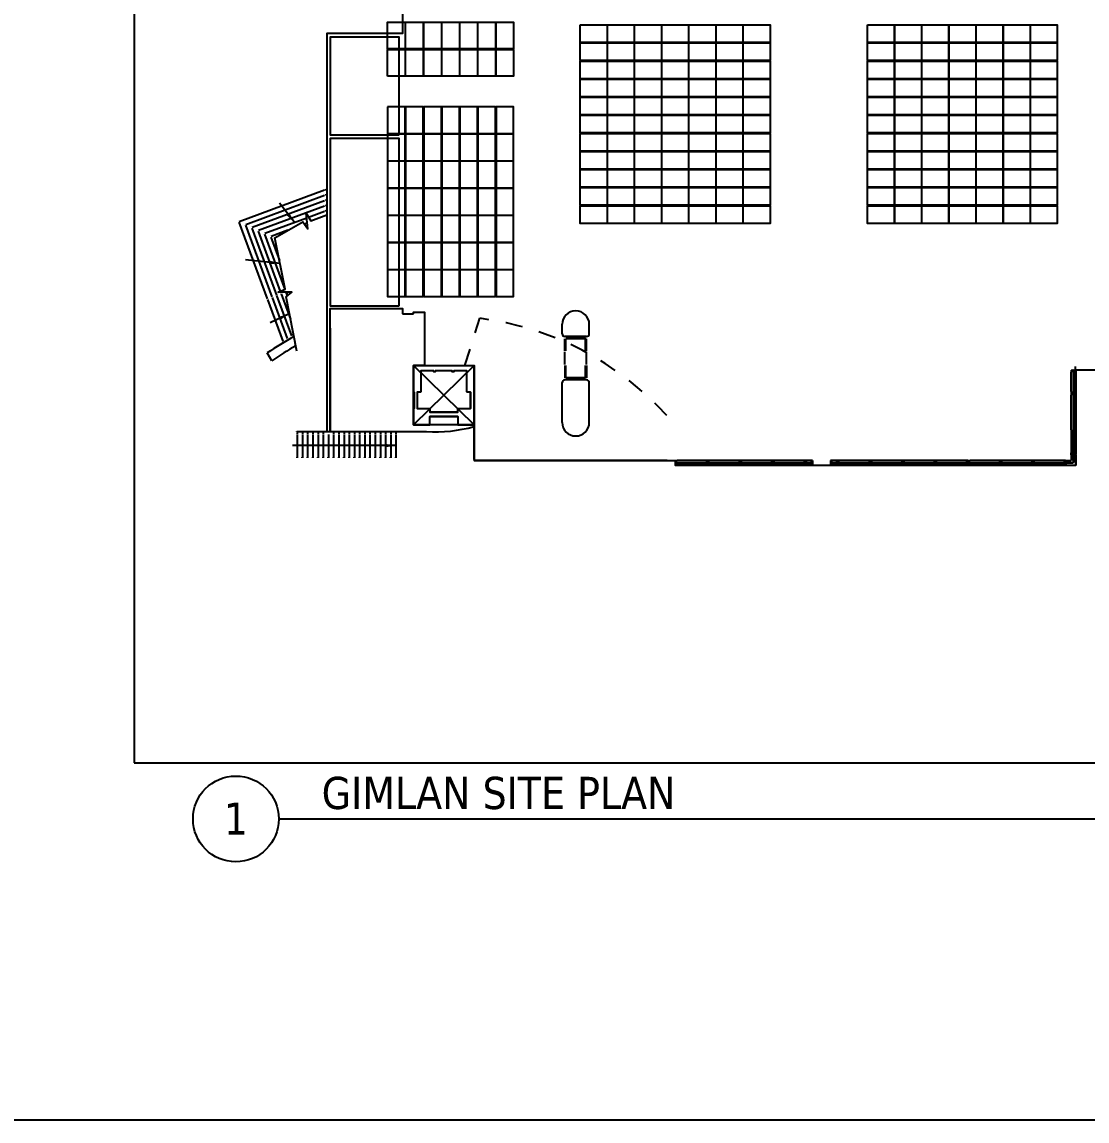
# Model space of a CAD drawing. Header units: inches. Extents: x 0.2 to 35.5, y 0.2 to 23.5.
# Drawn here: x 15.58 to 21.79, y 0.25 to 6.65 of the extents above; entities that cross this region are included whole.
import ezdxf
from ezdxf.enums import TextEntityAlignment as Align

# ---------------------------------------------------------------- set-up
doc = ezdxf.new("R2010")
doc.units = ezdxf.units.IN
doc.header["$MEASUREMENT"] = 0
doc.linetypes.add('555-2$0$HIDDEN', pattern=[0.375, 0.25, -0.125])
for name, color, linetype in [('$AUDIT_BAD_LAYER1', 7, 'Continuous'), ('555-2$0$A-AREA', 9, 'Continuous'), ('555-2$0$A-FLOR', 3, 'Continuous'), ('555-2$0$A-FLOR-OVHD', 2, '555-2$0$HIDDEN'), ('555-2$0$A-FLOR-STRS', 3, 'Continuous'), ('555-2$0$A-GLAZ', 4, 'Continuous'), ('555-2$0$A-WALL-PRHT', 5, 'Continuous'), ('A - Level 2', 7, 'Continuous'), ('E - Electrical Room', 7, 'Continuous'), ('Modules - P', 1, 'Continuous')]:
    doc.layers.add(name, color=color, linetype=linetype)
doc.styles.add('555-2$0$STANDARD', font='romans.shx')
doc.styles.add('Tahoma', font='TAHOMA.TTF')
doc.dimstyles.new('555-2$0$STANDARD', dxfattribs={"dimtxt": 0.18, "dimasz": 0.18, "dimexe": 0.18, "dimexo": 0.0625, "dimgap": 0.09, "dimtad": 0, "dimtih": 1, "dimtoh": 1, "dimdec": 4, "dimzin": 0, "dimdsep": 46, "dimtxsty": '555-2$0$STANDARD', "dimcen": 0.09, "dimadec": 0, "dimazin": 0, "dimtfac": 1, "dimtdec": 4, "dimtofl": 0, "dimtmove": 0, "dimatfit": 3, "dimfxl": 1, "dimtolj": 1, "dimtzin": 0, "dimarcsym": 0})

# ---------------------------------------------------------------- blocks, each defined once
blk = doc.blocks.new('Border 24 x 36')
at = {"layer": '$AUDIT_BAD_LAYER1', "const_width": 0.0125}
blk.add_lwpolyline([(0.375, 0.375), (35.625, 0.375), (35.625, 23.625), (0.375, 23.625)], close=True, dxfattribs=at)
blk = doc.blocks.new('*U299')
at = {"layer": '$AUDIT_BAD_LAYER1'}
blk.add_line((0.8423, -0.5126), (11.5171, -0.5126), dxfattribs=at)
blk.add_circle((0.5923, -0.5126), 0.25, dxfattribs=at)
at = {"layer": '$AUDIT_BAD_LAYER1', "style": 'Tahoma', "flags": 8}
blk.add_attdef('VIEWNAME', text='', height=0.1875, dxfattribs=at).set_placement((1.0922, -0.5109), align=Align.BOTTOM_LEFT)
blk.add_attdef('#', text='', height=0.1875, dxfattribs=at).set_placement((0.5922, -0.5109), align=Align.MIDDLE_CENTER)
blk.add_attdef('VPSCALE', text='', height=0.0938, dxfattribs=at).set_placement((11.5171, -0.589), align=Align.TOP_RIGHT)
blk = doc.blocks.new('*E290')
at = {"layer": '555-2$0$A-AREA'}
blk.add_lwpolyline([(897.1, 2065.8), (897.1, 1965.8), (729.1, 1965.8), (729.1, 1085.8), (737.1, 1085.8), (737.1, 1357.8), (897.1, 1357.8), (897.1, 1346.6), (897.9, 1345.8), (920.4, 1345.8), (921.1, 1346.6), (921.1, 1349.7), (921.1, 1349.7), (945.4, 1349.7), (945.4, 1231.8), (921.1, 1231.8), (921.1, 1172.8), (922.9, 1172.8), (922.9, 1136.8), (921.1, 1136.8), (921.1, 1100.8), (957.1, 1100.8), (957.1, 1118.6), (1019.1, 1118.6), (1019.1, 1100.8), (1055.1, 1100.8), (1055.1, 1021.8), (1500.4, 1021.8), (1500.4, 1021.8), (1500.4, 1011.3), (2386.6, 1011.3), (2386.6, 1221.8), (2796.1, 1221.8)], dxfattribs=at)
for points in [[(889.1, 1741.8), (889.1, 1957.8), (737.1, 1957.8), (737.1, 1741.8)], [(889.1, 1363.8), (889.1, 1733.8), (737.1, 1733.8), (737.1, 1363.8)], [(966, 1219.8), (937.1, 1219.8), (937.1, 1173.6), (936.4, 1172.8), (929.1, 1172.8), (929.1, 1136.8), (956.4, 1136.8), (957.1, 1136.1), (957.1, 1128.8), (1019.1, 1128.8), (1019.1, 1136.1), (1019.9, 1136.8), (1047.1, 1136.8), (1047.1, 1172.8), (1039.9, 1172.8), (1039.1, 1173.6), (1039.1, 1219.8), (1010.3, 1219.8), (1010.3, 1217.8), (1007, 1217.8), (1007, 1219.8), (969.3, 1219.8), (969.3, 1217.8), (966, 1217.8)]]:
    blk.add_lwpolyline(points, close=True, dxfattribs=at)
at = {"layer": '555-2$0$A-FLOR'}
for p, q in [((1250.1, 1301.8), (1250.1, 1322.8)), ((1310.1, 1301.8), (1310.1, 1322.8)), ((1304.1, 1295.8), (1256.1, 1295.8)), ((1256.1, 1233.8), (1256.1, 1261.8)), ((1304.1, 1233.8), (1304.1, 1261.8)), ((1250.1, 1105.8), (1250.1, 1193.8)), ((1304.1, 1199.8), (1256.1, 1199.8)), ((1310.1, 1105.8), (1310.1, 1193.8)), ((922.9, 1172.8), (922.9, 1136.8)), ((1019.1, 1118.6), (957.1, 1118.6)), ((1055.1, 1023.8), (1055.1, 1101.6)), ((662.9, 1085.8), (768, 1085.8)), ((662.9, 1084.9), (662.9, 1085.8)), ((764.9, 1085.8), (949.7, 1085.8)), ((1482.4, 1021.8), (1055.1, 1021.8))]:
    blk.add_line(p, q, dxfattribs=at)
for centre, radius, start, end in [((1280.1, 1322.8), 30, 0, 180), ((1256.1, 1301.8), 6, 180, 270), ((1304.1, 1301.8), 6, 270, 0), ((1256.1, 1193.8), 6, 90, 180), ((1304.1, 1193.8), 6, 0, 90), ((970.4, 1398.2), 313.1, 266.2085, 285.7032), ((1280.1, 1105.8), 30, 180, 0)]:
    blk.add_arc(centre, radius, start, end, dxfattribs=at)
at = {"layer": '555-2$0$A-FLOR-OVHD'}
blk.add_line((1034.8, 1231.8), (1068, 1336.1), dxfattribs=at)
blk.add_arc((984.1, 669.3), 672, 42.2407, 82.8276, dxfattribs=at)
at = {"layer": '555-2$0$A-FLOR-STRS'}
for p, q in [((723.9, 1619.2), (535.8, 1549.6)), ((723.9, 1607.5), (549.9, 1543.1)), ((729.1, 1621.2), (725.4, 1619.8)), ((729.1, 1609.4), (725.4, 1608.1)), ((723.9, 1595.8), (564, 1536.6)), ((723.9, 1584), (578.1, 1530.1)), ((729.1, 1597.7), (725.4, 1596.3)), ((729.1, 1585.9), (725.4, 1584.6)), ((685, 1557.9), (592.2, 1523.5)), ((723.9, 1572.3), (689.1, 1559.4)), ((729.1, 1574.2), (725.4, 1572.8)), ((535, 1548.4), (597.5, 1379.2)), ((549.1, 1541.8), (607.6, 1383.4)), ((563.3, 1535.3), (617.8, 1387.6)), ((686.2, 1546.6), (680.2, 1544.3)), ((577.4, 1528.8), (626.5, 1395.7)), ((591.5, 1522.2), (636.7, 1400)), ((605.7, 1515.7), (624.8, 1463.8)), ((643.3, 1530.7), (606.3, 1517)), ((618.3, 1386.2), (651.1, 1297.4)), ((627.3, 1393.7), (628, 1391.8)), ((628.3, 1393.7), (628.9, 1392.2)), ((628.5, 1390.4), (649.2, 1334.4)), ((638.9, 1393.9), (641.9, 1385.8)), ((640, 1393.9), (640.1, 1393.7)), ((640.1, 1393.7), (642.7, 1386.5)), ((650.5, 1394.2), (650.8, 1393.4)), ((598, 1377.8), (631.9, 1285.9)), ((608.1, 1382), (641.5, 1291.7)), ((642, 1290.3), (642.8, 1288.1)), ((651.6, 1296), (652.5, 1293.6)), ((632.4, 1284.5), (633.2, 1282.3)), ((663.9, 1083.4), (663.9, 1080.7)), ((663.9, 1079.2), (663.9, 1030)), ((675.4, 1083.4), (675.4, 1080.7)), ((675.4, 1079.2), (675.4, 1030)), ((686.9, 1083.4), (686.9, 1080.7)), ((686.9, 1079.2), (686.9, 1030)), ((698.4, 1083.4), (698.4, 1080.7)), ((698.4, 1079.2), (698.4, 1030)), ((709.9, 1083.4), (709.9, 1080.7)), ((709.9, 1079.2), (709.9, 1030)), ((721.4, 1083.4), (721.4, 1080.7)), ((721.4, 1079.2), (721.4, 1030)), ((732.9, 1079.2), (732.9, 1030)), ((744.4, 1083.4), (744.4, 1080.7)), ((744.4, 1079.2), (744.4, 1030)), ((755.9, 1083.4), (755.9, 1080.7)), ((755.9, 1079.2), (755.9, 1030)), ((767.4, 1083.4), (767.4, 1080.7)), ((767.4, 1079.2), (767.4, 1030)), ((778.9, 1083.4), (778.9, 1080.7)), ((778.9, 1079.2), (778.9, 1030)), ((790.4, 1083.4), (790.4, 1080.7)), ((790.4, 1079.2), (790.4, 1030)), ((801.9, 1083.4), (801.9, 1080.7)), ((801.9, 1079.2), (801.9, 1030)), ((813.4, 1083.4), (813.4, 1080.7)), ((813.4, 1079.2), (813.4, 1030)), ((824.9, 1083.4), (824.9, 1080.7)), ((824.9, 1079.2), (824.9, 1030)), ((836.4, 1083.4), (836.4, 1080.7)), ((836.4, 1079.2), (836.4, 1030)), ((847.9, 1083.4), (847.9, 1080.7)), ((847.9, 1079.2), (847.9, 1030)), ((859.4, 1083.4), (859.4, 1080.7)), ((859.4, 1079.2), (859.4, 1030)), ((870.9, 1083.4), (870.9, 1080.7)), ((870.9, 1079.2), (870.9, 1030)), ((882.4, 1083.4), (882.4, 1080.7)), ((882.4, 1079.2), (882.4, 1030)), ((662.9, 1028.6), (662.9, 1027.6)), ((663.9, 1028.6), (663.9, 1027.6)), ((674.4, 1028.6), (674.4, 1027.6)), ((675.4, 1028.6), (675.4, 1027.6)), ((685.9, 1028.6), (685.9, 1027.6)), ((686.9, 1028.6), (686.9, 1027.6)), ((697.4, 1028.6), (697.4, 1027.6)), ((698.4, 1028.6), (698.4, 1027.6)), ((708.9, 1028.6), (708.9, 1027.6)), ((709.9, 1028.6), (709.9, 1027.6)), ((720.4, 1028.6), (720.4, 1027.6)), ((721.4, 1028.6), (721.4, 1027.6)), ((731.9, 1028.6), (731.9, 1027.6)), ((732.9, 1028.6), (732.9, 1027.6)), ((743.4, 1028.6), (743.4, 1027.6)), ((744.4, 1028.6), (744.4, 1027.6)), ((754.9, 1028.6), (754.9, 1027.6)), ((755.9, 1028.6), (755.9, 1027.6)), ((766.4, 1028.6), (766.4, 1027.6)), ((767.4, 1028.6), (767.4, 1027.6)), ((777.9, 1028.6), (777.9, 1027.6)), ((778.9, 1028.6), (778.9, 1027.6)), ((789.4, 1028.6), (789.4, 1027.6)), ((790.4, 1028.6), (790.4, 1027.6)), ((800.9, 1028.6), (800.9, 1027.6)), ((801.9, 1028.6), (801.9, 1027.6)), ((812.4, 1028.6), (812.4, 1027.6)), ((813.4, 1028.6), (813.4, 1027.6)), ((823.9, 1028.6), (823.9, 1027.6)), ((824.9, 1028.6), (824.9, 1027.6)), ((835.4, 1028.6), (835.4, 1027.6)), ((836.4, 1028.6), (836.4, 1027.6)), ((846.9, 1028.6), (846.9, 1027.6)), ((847.9, 1028.6), (847.9, 1027.6)), ((858.4, 1028.6), (858.4, 1027.6)), ((859.4, 1028.6), (859.4, 1027.6)), ((869.9, 1028.6), (869.9, 1027.6)), ((870.9, 1028.6), (870.9, 1027.6)), ((881.4, 1028.6), (881.4, 1027.6)), ((882.4, 1028.6), (882.4, 1027.6))]:
    blk.add_line(p, q, dxfattribs=at)
at = {"layer": '555-2$0$A-FLOR-STRS', "linetype": 'Continuous'}
blk.add_lwpolyline([(663.3, 1263.1), (639.4, 1383.7), (651.7, 1394.2), (621.5, 1393.6), (637.5, 1400.3), (614.7, 1514.4), (676.4, 1549.6), (687.5, 1534.1), (683.8, 1568.7), (693.7, 1551.4), (729.1, 1565.3)], dxfattribs=at)
at = {"layer": '555-2$0$A-GLAZ'}
for p, q in [((1256.1, 1263.8), (1256.1, 1290.8)), ((1257.1, 1263.8), (1257.1, 1290.8)), ((1302.1, 1292.8), (1258.1, 1292.8)), ((1302.1, 1291.8), (1258.1, 1291.8)), ((1302.1, 1290.8), (1258.1, 1290.8)), ((1258.1, 1263.8), (1258.1, 1290.8)), ((1302.1, 1261.8), (1302.1, 1292.8)), ((1303.1, 1263.8), (1303.1, 1290.8)), ((1304.1, 1263.8), (1304.1, 1290.8)), ((1256.1, 1231.8), (1256.1, 1204.8)), ((1257.1, 1204.8), (1257.1, 1231.8)), ((1258.1, 1204.8), (1258.1, 1231.8)), ((1302.1, 1204.8), (1302.1, 1231.8)), ((1303.1, 1204.8), (1303.1, 1231.8)), ((1304.1, 1231.8), (1304.1, 1204.8)), ((1302.1, 1204.8), (1258.1, 1204.8)), ((1302.1, 1203.8), (1258.1, 1203.8)), ((1302.1, 1202.8), (1258.1, 1202.8)), ((929.1, 1172.8), (929.1, 1136.8)), ((1047.1, 1172.8), (1047.1, 1136.8)), ((1019.1, 1128.8), (957.1, 1128.8))]:
    blk.add_line(p, q, dxfattribs=at)
at = {"layer": '555-2$0$A-GLAZ', "linetype": 'Continuous'}
for p, q in [((2376.1, 1221.5), (2376.1, 1217.2)), ((2376.1, 1221.5), (2386.6, 1221.5)), ((2376.1, 1217.2), (2376.7, 1217.2)), ((2376.1, 1174.5), (2376.1, 1217.2)), ((2376.7, 1217.2), (2376.7, 1221.5)), ((2376.7, 1221.1), (2386.6, 1221.1)), ((2386.6, 1221.1), (2386.6, 1221.5)), ((2386.6, 1221.1), (2386.6, 1166.2)), ((2376.1, 1174.5), (2376.1, 1166.2)), ((2376.1, 1174.5), (2376.7, 1174.5)), ((2376.7, 1174.5), (2376.7, 1171.3)), ((2376.7, 1166.2), (2376.7, 1169.4)), ((2377.5, 1170.6), (2386.6, 1170.6)), ((2377.5, 1170.2), (2386.6, 1170.2)), ((2386.6, 1170.2), (2386.6, 1170.6)), ((2376.1, 1166.2), (2376.7, 1166.2)), ((2376.1, 1089.3), (2376.1, 1166.2)), ((2386.6, 1166.2), (2386.6, 1034.5)), ((2376.1, 1089.3), (2376.1, 1038.4)), ((2376.1, 1089.3), (2376.1, 1081.1)), ((2376.1, 1089.3), (2376.7, 1089.3)), ((2376.1, 1081.1), (2376.7, 1081.1)), ((2376.7, 1089.3), (2376.7, 1086.1)), ((2376.7, 1081.1), (2376.7, 1084.2)), ((2377.5, 1085.4), (2386.6, 1085.4)), ((2377.5, 1085), (2386.6, 1085)), ((2386.6, 1085), (2386.6, 1085.4)), ((1500.4, 1021.8), (1504.7, 1021.8)), ((1500.4, 1021.8), (1500.4, 1011.3)), ((1504.7, 1021.2), (1500.4, 1021.2)), ((1500.8, 1021.2), (1500.8, 1011.3)), ((1804.1, 1021.8), (1504.7, 1021.8)), ((1576.4, 1021.8), (1568.2, 1021.8)), ((1568.2, 1021.8), (1568.2, 1021.2)), ((1568.2, 1021.2), (1571.3, 1021.2)), ((1576.4, 1021.2), (1573.2, 1021.2)), ((1576.4, 1021.8), (1576.4, 1021.2)), ((1648.1, 1021.8), (1639.9, 1021.8)), ((1639.9, 1021.8), (1639.9, 1021.2)), ((1639.9, 1021.2), (1643, 1021.2)), ((1648.1, 1021.2), (1644.9, 1021.2)), ((1648.1, 1021.8), (1648.1, 1021.2)), ((1711.6, 1021.8), (1711.6, 1021.2)), ((1715.9, 1021.8), (1711.6, 1021.8)), ((1711.6, 1021.2), (1715.9, 1021.2)), ((1715.5, 1021.2), (1715.5, 1011.3)), ((1715.9, 1021.8), (1715.9, 1011.3)), ((1716.4, 1021.8), (1720.7, 1021.8)), ((1716.4, 1021.8), (1716.4, 1011.3)), ((1720.7, 1021.2), (1716.4, 1021.2)), ((1716.8, 1021.2), (1716.8, 1011.3)), ((1720.7, 1021.8), (1720.7, 1021.2)), ((1792.4, 1021.8), (1784.2, 1021.8)), ((1784.2, 1021.8), (1784.2, 1021.2)), ((1784.2, 1021.2), (1787.3, 1021.2)), ((1792.4, 1021.2), (1789.2, 1021.2)), ((1799.8, 1021.8), (1804.1, 1021.8)), ((1799.8, 1021.8), (1799.8, 1021.2)), ((1799.8, 1021.2), (1803, 1021.2)), ((1804.1, 1021.8), (1804.1, 1011.3)), ((2143.6, 1021.8), (1844.1, 1021.8)), ((1844.1, 1021.8), (1844.1, 1011.3)), ((1848.4, 1021.8), (1844.1, 1021.8)), ((1848.4, 1021.2), (1845.3, 1021.2)), ((1848.4, 1021.8), (1848.4, 1021.2)), ((1864.1, 1021.8), (1855.9, 1021.8)), ((1855.9, 1021.8), (1855.9, 1021.2)), ((1855.9, 1021.2), (1859, 1021.2)), ((1864.1, 1021.2), (1860.9, 1021.2)), ((1864.1, 1021.8), (1864.1, 1021.2)), ((1927.6, 1021.8), (1927.6, 1021.2)), ((1931.9, 1021.8), (1927.6, 1021.8)), ((1927.6, 1021.2), (1931.9, 1021.2)), ((1931.5, 1021.2), (1931.5, 1011.3)), ((1931.9, 1021.8), (1931.9, 1011.3)), ((1932.4, 1021.8), (1936.7, 1021.8)), ((1932.4, 1021.8), (1932.4, 1011.3)), ((1936.7, 1021.2), (1932.4, 1021.2)), ((1932.8, 1021.2), (1932.8, 1011.3)), ((1936.7, 1021.8), (1936.7, 1021.2)), ((2008.4, 1021.8), (2000.2, 1021.8)), ((2000.2, 1021.8), (2000.2, 1021.2)), ((2000.2, 1021.2), (2003.3, 1021.2)), ((2008.4, 1021.2), (2005.2, 1021.2)), ((2008.4, 1021.8), (2008.4, 1021.2)), ((2080.1, 1021.8), (2071.9, 1021.8)), ((2071.9, 1021.8), (2071.9, 1021.2)), ((2071.9, 1021.2), (2075, 1021.2)), ((2080.1, 1021.2), (2076.9, 1021.2)), ((2080.1, 1021.8), (2080.1, 1021.2)), ((2143.6, 1021.8), (2143.6, 1021.2)), ((2147.9, 1021.8), (2143.6, 1021.8)), ((2143.6, 1021.2), (2147.9, 1021.2)), ((2147.5, 1021.2), (2147.5, 1011.3)), ((2147.9, 1021.8), (2147.9, 1011.3)), ((2148.4, 1021.8), (2152.7, 1021.8)), ((2148.4, 1021.8), (2148.4, 1011.3)), ((2152.7, 1021.2), (2148.4, 1021.2)), ((2148.8, 1021.2), (2148.8, 1011.3)), ((2359.6, 1021.8), (2152.7, 1021.8)), ((2152.7, 1021.8), (2152.7, 1021.2)), ((2224.4, 1021.8), (2216.2, 1021.8)), ((2216.2, 1021.8), (2216.2, 1021.2)), ((2216.2, 1021.2), (2219.3, 1021.2)), ((2224.4, 1021.2), (2221.2, 1021.2)), ((2224.4, 1021.8), (2224.4, 1021.2)), ((2296.1, 1021.8), (2287.9, 1021.8)), ((2287.9, 1021.8), (2287.9, 1021.2)), ((2287.9, 1021.2), (2291, 1021.2)), ((2296.1, 1021.2), (2292.9, 1021.2)), ((2296.1, 1021.8), (2296.1, 1021.2)), ((2359.6, 1021.8), (2359.6, 1021.2)), ((2363.9, 1021.8), (2359.6, 1021.8)), ((2359.6, 1021.2), (2363.9, 1021.2)), ((2363.5, 1021.2), (2363.5, 1011.3)), ((2363.9, 1021.8), (2363.9, 1011.3)), ((2364.4, 1021.8), (2368.7, 1021.8)), ((2364.4, 1021.8), (2364.4, 1011.3)), ((2368.7, 1021.2), (2364.4, 1021.2)), ((2364.8, 1021.2), (2364.8, 1011.3)), ((2368.7, 1021.8), (2376.1, 1021.8)), ((2368.7, 1021.8), (2368.7, 1021.2)), ((2376.1, 1038.4), (2376.7, 1038.4)), ((2376.1, 1034.1), (2376.1, 1038.4)), ((2376.1, 1034.1), (2386.6, 1034.1)), ((2376.1, 1033.6), (2376.1, 1029.2)), ((2376.1, 1033.6), (2386.6, 1033.6)), ((2376.1, 1029.2), (2376.1, 1021.8)), ((2376.1, 1029.2), (2376.7, 1029.2)), ((2376.7, 1038.4), (2376.7, 1034.1)), ((2376.7, 1034.5), (2386.6, 1034.5)), ((2376.7, 1029.2), (2376.7, 1033.6)), ((2376.7, 1033.2), (2386.6, 1033.2)), ((2386.6, 1033.2), (2386.6, 1011.3)), ((1715.5, 1011.3), (1500.8, 1011.3)), ((1572.1, 1020.4), (1572.1, 1011.3)), ((1572.1, 1011.3), (1572.5, 1011.3)), ((1572.5, 1020.4), (1572.5, 1011.3)), ((1643.8, 1020.4), (1643.8, 1011.3)), ((1643.8, 1011.3), (1644.2, 1011.3)), ((1644.2, 1020.4), (1644.2, 1011.3)), ((1715.5, 1011.3), (1715.9, 1011.3)), ((1716.8, 1011.3), (1716.4, 1011.3)), ((1803.7, 1011.3), (1716.8, 1011.3)), ((1788.1, 1020.4), (1788.1, 1011.3)), ((1788.1, 1011.3), (1788.5, 1011.3)), ((1788.5, 1020.4), (1788.5, 1011.3)), ((1803.7, 1020.4), (1803.7, 1011.3)), ((2147.5, 1011.3), (1844.1, 1011.3)), ((1844.1, 1011.3), (1844.5, 1011.3)), ((1844.5, 1020.4), (1844.5, 1011.3)), ((1859.8, 1020.4), (1859.8, 1011.3)), ((1859.8, 1011.3), (1860.2, 1011.3)), ((1860.2, 1020.4), (1860.2, 1011.3)), ((1931.5, 1011.3), (1931.9, 1011.3)), ((1932.8, 1011.3), (1932.4, 1011.3)), ((2004.1, 1020.4), (2004.1, 1011.3)), ((2004.1, 1011.3), (2004.5, 1011.3)), ((2004.5, 1020.4), (2004.5, 1011.3)), ((2075.8, 1020.4), (2075.8, 1011.3)), ((2075.8, 1011.3), (2076.2, 1011.3)), ((2076.2, 1020.4), (2076.2, 1011.3)), ((2147.5, 1011.3), (2147.9, 1011.3)), ((2148.8, 1011.3), (2148.4, 1011.3)), ((2363.5, 1011.3), (2148.8, 1011.3)), ((2220.1, 1017.7), (2219.3, 1017.7)), ((2219.3, 1017.7), (2219.3, 1016.9)), ((2219.3, 1016.9), (2220.1, 1016.9)), ((2219.3, 1015.4), (2219.3, 1016.2)), ((2219.3, 1016.2), (2220.1, 1016.2)), ((2220.1, 1015.4), (2219.3, 1015.4)), ((2220.1, 1020.4), (2220.1, 1011.3)), ((2220.1, 1016.9), (2220.1, 1017.7)), ((2220.1, 1016.2), (2220.1, 1015.4)), ((2220.1, 1011.3), (2220.5, 1011.3)), ((2220.5, 1020.4), (2220.5, 1011.3)), ((2220.5, 1017.7), (2221.2, 1017.7)), ((2220.5, 1016.9), (2220.5, 1017.7)), ((2221.2, 1016.9), (2220.5, 1016.9)), ((2221.2, 1016.2), (2220.5, 1016.2)), ((2220.5, 1016.2), (2220.5, 1015.4)), ((2220.5, 1015.4), (2221.2, 1015.4)), ((2221.2, 1017.7), (2221.2, 1016.9)), ((2221.2, 1015.4), (2221.2, 1016.2)), ((2291.8, 1017.7), (2291, 1017.7)), ((2291, 1017.7), (2291, 1016.9)), ((2291, 1016.9), (2291.8, 1016.9)), ((2291, 1015.4), (2291, 1016.2)), ((2291, 1016.2), (2291.8, 1016.2)), ((2291.8, 1015.4), (2291, 1015.4)), ((2291.8, 1020.4), (2291.8, 1011.3)), ((2291.8, 1016.9), (2291.8, 1017.7)), ((2291.8, 1016.2), (2291.8, 1015.4)), ((2291.8, 1011.3), (2292.2, 1011.3)), ((2292.2, 1020.4), (2292.2, 1011.3)), ((2292.2, 1017.7), (2292.9, 1017.7)), ((2292.2, 1016.9), (2292.2, 1017.7)), ((2292.9, 1016.9), (2292.2, 1016.9)), ((2292.9, 1016.2), (2292.2, 1016.2)), ((2292.2, 1016.2), (2292.2, 1015.4)), ((2292.2, 1015.4), (2292.9, 1015.4)), ((2292.9, 1017.7), (2292.9, 1016.9)), ((2292.9, 1015.4), (2292.9, 1016.2)), ((2363.5, 1011.3), (2363.9, 1011.3)), ((2364.8, 1011.3), (2364.4, 1011.3)), ((2364.8, 1011.3), (2386.6, 1011.3))]:
    blk.add_line(p, q, dxfattribs=at)
for points in [[(2380.2, 1221.1), (2380.2, 1220.3), (2381, 1220.3), (2381, 1221.1)], [(2381.5, 1171), (2381.5, 1220.8), (2381.2, 1220.8), (2381.2, 1171)], [(2382.5, 1221.1), (2382.5, 1220.3), (2381.7, 1220.3), (2381.7, 1221.1)], [(2380.2, 1170.6), (2380.2, 1171.3), (2381, 1171.3), (2381, 1170.6)], [(2380.2, 1170.2), (2380.2, 1169.4), (2381, 1169.4), (2381, 1170.2)], [(2381.5, 1085.8), (2381.5, 1169.7), (2381.2, 1169.7), (2381.2, 1085.8)], [(2382.5, 1170.6), (2382.5, 1171.3), (2381.7, 1171.3), (2381.7, 1170.6)], [(2382.5, 1170.2), (2382.5, 1169.4), (2381.7, 1169.4), (2381.7, 1170.2)], [(2380.2, 1085.4), (2380.2, 1086.1), (2381, 1086.1), (2381, 1085.4)], [(2380.2, 1085), (2380.2, 1084.2), (2381, 1084.2), (2381, 1085)], [(2381.5, 1084.5), (2381.5, 1034.7), (2381.2, 1034.7), (2381.2, 1084.5)], [(2382.5, 1085.4), (2382.5, 1086.1), (2381.7, 1086.1), (2381.7, 1085.4)], [(2382.5, 1085), (2382.5, 1084.2), (2381.7, 1084.2), (2381.7, 1085)], [(2380.2, 1034.5), (2380.2, 1035.2), (2381, 1035.2), (2381, 1034.5)], [(2380.2, 1033.2), (2380.2, 1032.4), (2381, 1032.4), (2381, 1033.2)], [(2381.5, 1016.8), (2381.5, 1032.9), (2381.2, 1032.9), (2381.2, 1016.8)], [(2382.5, 1034.5), (2382.5, 1035.2), (2381.7, 1035.2), (2381.7, 1034.5)], [(2382.5, 1033.2), (2382.5, 1032.4), (2381.7, 1032.4), (2381.7, 1033.2)], [(1500.8, 1017.7), (1501.5, 1017.7), (1501.5, 1016.9), (1500.8, 1016.9)], [(1500.8, 1015.4), (1501.5, 1015.4), (1501.5, 1016.2), (1500.8, 1016.2)], [(1571.8, 1016.4), (1501, 1016.4), (1501, 1016.7), (1571.8, 1016.7)], [(1572.1, 1017.7), (1571.3, 1017.7), (1571.3, 1016.9), (1572.1, 1016.9)], [(1572.1, 1015.4), (1571.3, 1015.4), (1571.3, 1016.2), (1572.1, 1016.2)], [(1572.5, 1017.7), (1573.2, 1017.7), (1573.2, 1016.9), (1572.5, 1016.9)], [(1572.5, 1015.4), (1573.2, 1015.4), (1573.2, 1016.2), (1572.5, 1016.2)], [(1572.7, 1016.4), (1643.5, 1016.4), (1643.5, 1016.7), (1572.7, 1016.7)], [(1643.8, 1017.7), (1643, 1017.7), (1643, 1016.9), (1643.8, 1016.9)], [(1643.8, 1015.4), (1643, 1015.4), (1643, 1016.2), (1643.8, 1016.2)], [(1644.2, 1017.7), (1644.9, 1017.7), (1644.9, 1016.9), (1644.2, 1016.9)], [(1644.2, 1015.4), (1644.9, 1015.4), (1644.9, 1016.2), (1644.2, 1016.2)], [(1644.4, 1016.4), (1715.2, 1016.4), (1715.2, 1016.7), (1644.4, 1016.7)], [(1715.5, 1017.7), (1714.7, 1017.7), (1714.7, 1016.9), (1715.5, 1016.9)], [(1715.5, 1015.4), (1714.7, 1015.4), (1714.7, 1016.2), (1715.5, 1016.2)], [(1716.8, 1017.7), (1717.5, 1017.7), (1717.5, 1016.9), (1716.8, 1016.9)], [(1716.8, 1015.4), (1717.5, 1015.4), (1717.5, 1016.2), (1716.8, 1016.2)], [(1787.8, 1016.4), (1717, 1016.4), (1717, 1016.7), (1787.8, 1016.7)], [(1788.1, 1017.7), (1787.3, 1017.7), (1787.3, 1016.9), (1788.1, 1016.9)], [(1788.1, 1015.4), (1787.3, 1015.4), (1787.3, 1016.2), (1788.1, 1016.2)], [(1788.5, 1017.7), (1789.2, 1017.7), (1789.2, 1016.9), (1788.5, 1016.9)], [(1788.5, 1015.4), (1789.2, 1015.4), (1789.2, 1016.2), (1788.5, 1016.2)], [(1803.7, 1017.7), (1803, 1017.7), (1803, 1016.9), (1803.7, 1016.9)], [(1803.7, 1015.4), (1803, 1015.4), (1803, 1016.2), (1803.7, 1016.2)], [(1844.5, 1017.7), (1845.3, 1017.7), (1845.3, 1016.9), (1844.5, 1016.9)], [(1844.5, 1015.4), (1845.3, 1015.4), (1845.3, 1016.2), (1844.5, 1016.2)], [(1859.8, 1017.7), (1859, 1017.7), (1859, 1016.9), (1859.8, 1016.9)], [(1859.8, 1015.4), (1859, 1015.4), (1859, 1016.2), (1859.8, 1016.2)], [(1860.2, 1017.7), (1860.9, 1017.7), (1860.9, 1016.9), (1860.2, 1016.9)], [(1860.2, 1015.4), (1860.9, 1015.4), (1860.9, 1016.2), (1860.2, 1016.2)], [(1860.4, 1016.4), (1931.2, 1016.4), (1931.2, 1016.7), (1860.4, 1016.7)], [(1931.5, 1017.7), (1930.7, 1017.7), (1930.7, 1016.9), (1931.5, 1016.9)], [(1931.5, 1015.4), (1930.7, 1015.4), (1930.7, 1016.2), (1931.5, 1016.2)], [(1932.8, 1017.7), (1933.5, 1017.7), (1933.5, 1016.9), (1932.8, 1016.9)], [(1932.8, 1015.4), (1933.5, 1015.4), (1933.5, 1016.2), (1932.8, 1016.2)], [(2003.8, 1016.4), (1933, 1016.4), (1933, 1016.7), (2003.8, 1016.7)], [(2004.1, 1017.7), (2003.3, 1017.7), (2003.3, 1016.9), (2004.1, 1016.9)], [(2004.1, 1015.4), (2003.3, 1015.4), (2003.3, 1016.2), (2004.1, 1016.2)], [(2004.5, 1017.7), (2005.2, 1017.7), (2005.2, 1016.9), (2004.5, 1016.9)], [(2004.5, 1015.4), (2005.2, 1015.4), (2005.2, 1016.2), (2004.5, 1016.2)], [(2004.7, 1016.4), (2075.5, 1016.4), (2075.5, 1016.7), (2004.7, 1016.7)], [(2075.8, 1017.7), (2075, 1017.7), (2075, 1016.9), (2075.8, 1016.9)], [(2075.8, 1015.4), (2075, 1015.4), (2075, 1016.2), (2075.8, 1016.2)], [(2076.2, 1017.7), (2076.9, 1017.7), (2076.9, 1016.9), (2076.2, 1016.9)], [(2076.2, 1015.4), (2076.9, 1015.4), (2076.9, 1016.2), (2076.2, 1016.2)], [(2076.4, 1016.4), (2147.2, 1016.4), (2147.2, 1016.7), (2076.4, 1016.7)], [(2147.5, 1017.7), (2146.7, 1017.7), (2146.7, 1016.9), (2147.5, 1016.9)], [(2147.5, 1015.4), (2146.7, 1015.4), (2146.7, 1016.2), (2147.5, 1016.2)], [(2148.8, 1017.7), (2149.5, 1017.7), (2149.5, 1016.9), (2148.8, 1016.9)], [(2148.8, 1015.4), (2149.5, 1015.4), (2149.5, 1016.2), (2148.8, 1016.2)], [(2219.8, 1016.4), (2149, 1016.4), (2149, 1016.7), (2219.8, 1016.7)], [(2220.7, 1016.4), (2291.5, 1016.4), (2291.5, 1016.7), (2220.7, 1016.7)], [(2292.4, 1016.4), (2363.2, 1016.4), (2363.2, 1016.7), (2292.4, 1016.7)], [(2363.5, 1017.7), (2362.7, 1017.7), (2362.7, 1016.9), (2363.5, 1016.9)], [(2363.5, 1015.4), (2362.7, 1015.4), (2362.7, 1016.2), (2363.5, 1016.2)], [(2364.8, 1017.7), (2365.5, 1017.7), (2365.5, 1016.9), (2364.8, 1016.9)], [(2364.8, 1015.4), (2365.5, 1015.4), (2365.5, 1016.2), (2364.8, 1016.2)], [(2381.1, 1016.4), (2365, 1016.4), (2365, 1016.7), (2381.1, 1016.7)]]:
    blk.add_lwpolyline(points, close=True, dxfattribs=at)
for points in [[(1803.7, 1016.7), (1788.7, 1016.7), (1788.7, 1016.4), (1803.7, 1016.4)], [(1844.5, 1016.4), (1859.5, 1016.4), (1859.5, 1016.7), (1844.5, 1016.7)]]:
    blk.add_lwpolyline(points, dxfattribs=at)
for centre, start, end in [((2377.5, 1171.3), 180, 270.0002), ((2377.5, 1169.4), 90.0002, 180.0004), ((2377.5, 1086.1), 180, 270.0002), ((2377.5, 1084.2), 90.0002, 180.0004), ((1571.3, 1020.4), 0.0002, 90.0004), ((1573.2, 1020.4), 90, 180.0002), ((1643, 1020.4), 0.0002, 90.0004), ((1644.9, 1020.4), 90, 180.0002), ((1787.3, 1020.4), 0.0002, 90.0004), ((1789.2, 1020.4), 90, 180.0002), ((1803, 1020.4), 359.9998, 90), ((1845.3, 1020.4), 90, 180.0002), ((1859, 1020.4), 0.0002, 90.0004), ((1860.9, 1020.4), 90, 180.0002), ((2003.3, 1020.4), 0.0002, 90.0004), ((2005.2, 1020.4), 90, 180.0002), ((2075, 1020.4), 0.0002, 90.0004), ((2076.9, 1020.4), 90, 180.0002), ((2219.3, 1020.4), 0.0002, 90.0004), ((2221.2, 1020.4), 90, 180.0002), ((2291, 1020.4), 0.0002, 90.0004), ((2292.9, 1020.4), 90, 180.0002)]:
    blk.add_arc(centre, 0.755, start, end, dxfattribs=at)
at = {"layer": '555-2$0$A-WALL-PRHT'}
for p, q in [((607.7, 1242.4), (597.2, 1259.4)), ((2385.1, 1229.8), (2385.1, 1221.8)), ((2385.1, 1221.8), (2796.1, 1221.8))]:
    blk.add_line(p, q, dxfattribs=at)
blk.add_lwpolyline([(737.1, 1314), (737.1, 1085.8)], dxfattribs=at)
for radius, start, end in [(700, 118.598, 124.3184), (680, 119.126, 124.4011)]:
    blk.add_arc((991.9, 681.3), radius, start, end, dxfattribs=at)
at = {"layer": '555-2$0$A-FLOR-STRS'}
for points, override in [([(658.4, 1546.9), (624.8, 1591)], {"dimscale": 192, "dimasz": 0.125, "dimtmove": 2}), ([(626.1, 1457.4), (549.7, 1465.4)], {"dimscale": 192, "dimasz": 0.125, "dimtmove": 2}), ([(646, 1346), (603.7, 1326.1)], {"dimscale": 192, "dimasz": 0.125, "dimtmove": 2}), ([(882.4, 1054.6), (653.6, 1054.6)], {"dimscale": 192, "dimasz": 0.125, "dimgap": 0.09, "dimtad": 0, "dimtmove": 2})]:
    blk.add_leader(points, dimstyle='555-2$0$STANDARD', override=override, dxfattribs=at)

msp = doc.modelspace()

# ---------------------------------------------------------------- linework, layer by layer
for p, q in [((17.8606, 4.6519), (18.2136, 4.3069)), ((18.2136, 4.6519), (17.8606, 4.3069)), ((18.2136, 4.3069), (18.2136, 4.6519))]:
    msp.add_line(p, q)
msp.add_lwpolyline([(17.8606, 4.6519), (18.2136, 4.6519), (18.2136, 4.3069), (17.8606, 4.3069)], close=True)
at = {"layer": 'E - Electrical Room', "linetype": 'Continuous'}
msp.add_lwpolyline([(16.2334, 2.336), (27.7505, 2.336), (27.7505, 11.9278), (16.2334, 11.9278)], close=True, dxfattribs=at)
at = {"layer": 'Modules - P'}
for points in [[(17.7096, 6.496), (17.7096, 6.6517), (17.8124, 6.6517), (17.8124, 6.496)], [(17.815, 6.496), (17.815, 6.6517), (17.9177, 6.6517), (17.9177, 6.496)], [(17.9204, 6.496), (17.9204, 6.6517), (18.0231, 6.6517), (18.0231, 6.496)], [(18.0257, 6.496), (18.0257, 6.6517), (18.1284, 6.6517), (18.1284, 6.496)], [(18.1311, 6.496), (18.1311, 6.6517), (18.2338, 6.6517), (18.2338, 6.496)], [(18.2364, 6.496), (18.2364, 6.6517), (18.3392, 6.6517), (18.3392, 6.496)], [(18.3418, 6.496), (18.3418, 6.6517), (18.4445, 6.6517), (18.4445, 6.496)], [(18.833, 6.6361), (18.9887, 6.6361), (18.9887, 6.5334), (18.833, 6.5334)], [(18.9913, 6.6361), (19.147, 6.6361), (19.147, 6.5334), (18.9913, 6.5334)], [(19.1496, 6.6361), (19.3053, 6.6361), (19.3053, 6.5334), (19.1496, 6.5334)], [(19.3079, 6.6361), (19.4636, 6.6361), (19.4636, 6.5334), (19.3079, 6.5334)], [(19.4662, 6.6361), (19.6219, 6.6361), (19.6219, 6.5334), (19.4662, 6.5334)], [(19.6245, 6.6361), (19.7802, 6.6361), (19.7802, 6.5334), (19.6245, 6.5334)], [(19.7828, 6.6361), (19.9385, 6.6361), (19.9385, 6.5334), (19.7828, 6.5334)], [(20.5074, 6.6361), (20.6631, 6.6361), (20.6631, 6.5334), (20.5074, 6.5334)], [(20.6657, 6.6361), (20.8214, 6.6361), (20.8214, 6.5334), (20.6657, 6.5334)], [(20.824, 6.6361), (20.9797, 6.6361), (20.9797, 6.5334), (20.824, 6.5334)], [(20.9824, 6.6361), (21.138, 6.6361), (21.138, 6.5334), (20.9824, 6.5334)], [(21.1407, 6.6361), (21.2963, 6.6361), (21.2963, 6.5334), (21.1407, 6.5334)], [(21.299, 6.6361), (21.4546, 6.6361), (21.4546, 6.5334), (21.299, 6.5334)], [(21.4573, 6.6361), (21.6129, 6.6361), (21.6129, 6.5334), (21.4573, 6.5334)], [(17.7096, 6.3377), (17.7096, 6.4934), (17.8124, 6.4934), (17.8124, 6.3377)], [(17.815, 6.3377), (17.815, 6.4934), (17.9177, 6.4934), (17.9177, 6.3377)], [(17.9204, 6.3377), (17.9204, 6.4934), (18.0231, 6.4934), (18.0231, 6.3377)], [(18.0257, 6.3377), (18.0257, 6.4934), (18.1284, 6.4934), (18.1284, 6.3377)], [(18.1311, 6.3377), (18.1311, 6.4934), (18.2338, 6.4934), (18.2338, 6.3377)], [(18.2364, 6.3377), (18.2364, 6.4934), (18.3392, 6.4934), (18.3392, 6.3377)], [(18.3418, 6.3377), (18.3418, 6.4934), (18.4445, 6.4934), (18.4445, 6.3377)], [(18.833, 6.5308), (18.9887, 6.5308), (18.9887, 6.428), (18.833, 6.428)], [(18.9913, 6.5308), (19.147, 6.5308), (19.147, 6.428), (18.9913, 6.428)], [(19.1496, 6.5308), (19.3053, 6.5308), (19.3053, 6.428), (19.1496, 6.428)], [(19.3079, 6.5308), (19.4636, 6.5308), (19.4636, 6.428), (19.3079, 6.428)], [(19.4662, 6.5308), (19.6219, 6.5308), (19.6219, 6.428), (19.4662, 6.428)], [(19.6245, 6.5308), (19.7802, 6.5308), (19.7802, 6.428), (19.6245, 6.428)], [(19.7828, 6.5308), (19.9385, 6.5308), (19.9385, 6.428), (19.7828, 6.428)], [(20.5074, 6.5308), (20.6631, 6.5308), (20.6631, 6.428), (20.5074, 6.428)], [(20.6657, 6.5308), (20.8214, 6.5308), (20.8214, 6.428), (20.6657, 6.428)], [(20.824, 6.5308), (20.9797, 6.5308), (20.9797, 6.428), (20.824, 6.428)], [(20.9824, 6.5308), (21.138, 6.5308), (21.138, 6.428), (20.9824, 6.428)], [(21.1407, 6.5308), (21.2963, 6.5308), (21.2963, 6.428), (21.1407, 6.428)], [(21.299, 6.5308), (21.4546, 6.5308), (21.4546, 6.428), (21.299, 6.428)], [(21.4573, 6.5308), (21.6129, 6.5308), (21.6129, 6.428), (21.4573, 6.428)], [(18.833, 6.4254), (18.9887, 6.4254), (18.9887, 6.3227), (18.833, 6.3227)], [(18.9913, 6.4254), (19.147, 6.4254), (19.147, 6.3227), (18.9913, 6.3227)], [(19.1496, 6.4254), (19.3053, 6.4254), (19.3053, 6.3227), (19.1496, 6.3227)], [(19.3079, 6.4254), (19.4636, 6.4254), (19.4636, 6.3227), (19.3079, 6.3227)], [(19.4662, 6.4254), (19.6219, 6.4254), (19.6219, 6.3227), (19.4662, 6.3227)], [(19.6245, 6.4254), (19.7802, 6.4254), (19.7802, 6.3227), (19.6245, 6.3227)], [(19.7828, 6.4254), (19.9385, 6.4254), (19.9385, 6.3227), (19.7828, 6.3227)], [(20.5074, 6.4254), (20.6631, 6.4254), (20.6631, 6.3227), (20.5074, 6.3227)], [(20.6657, 6.4254), (20.8214, 6.4254), (20.8214, 6.3227), (20.6657, 6.3227)], [(20.824, 6.4254), (20.9797, 6.4254), (20.9797, 6.3227), (20.824, 6.3227)], [(20.9824, 6.4254), (21.138, 6.4254), (21.138, 6.3227), (20.9824, 6.3227)], [(21.1407, 6.4254), (21.2963, 6.4254), (21.2963, 6.3227), (21.1407, 6.3227)], [(21.299, 6.4254), (21.4546, 6.4254), (21.4546, 6.3227), (21.299, 6.3227)], [(21.4573, 6.4254), (21.6129, 6.4254), (21.6129, 6.3227), (21.4573, 6.3227)], [(18.833, 6.32), (18.9887, 6.32), (18.9887, 6.2173), (18.833, 6.2173)], [(18.9913, 6.32), (19.147, 6.32), (19.147, 6.2173), (18.9913, 6.2173)], [(19.1496, 6.32), (19.3053, 6.32), (19.3053, 6.2173), (19.1496, 6.2173)], [(19.3079, 6.32), (19.4636, 6.32), (19.4636, 6.2173), (19.3079, 6.2173)], [(19.4662, 6.32), (19.6219, 6.32), (19.6219, 6.2173), (19.4662, 6.2173)], [(19.6245, 6.32), (19.7802, 6.32), (19.7802, 6.2173), (19.6245, 6.2173)], [(19.7828, 6.32), (19.9385, 6.32), (19.9385, 6.2173), (19.7828, 6.2173)], [(20.5074, 6.32), (20.6631, 6.32), (20.6631, 6.2173), (20.5074, 6.2173)], [(20.6657, 6.32), (20.8214, 6.32), (20.8214, 6.2173), (20.6657, 6.2173)], [(20.824, 6.32), (20.9797, 6.32), (20.9797, 6.2173), (20.824, 6.2173)], [(20.9824, 6.32), (21.138, 6.32), (21.138, 6.2173), (20.9824, 6.2173)], [(21.1407, 6.32), (21.2963, 6.32), (21.2963, 6.2173), (21.1407, 6.2173)], [(21.299, 6.32), (21.4546, 6.32), (21.4546, 6.2173), (21.299, 6.2173)], [(21.4573, 6.32), (21.6129, 6.32), (21.6129, 6.2173), (21.4573, 6.2173)], [(18.833, 6.2147), (18.9887, 6.2147), (18.9887, 6.112), (18.833, 6.112)], [(18.9913, 6.2147), (19.147, 6.2147), (19.147, 6.112), (18.9913, 6.112)], [(19.1496, 6.2147), (19.3053, 6.2147), (19.3053, 6.112), (19.1496, 6.112)], [(19.3079, 6.2147), (19.4636, 6.2147), (19.4636, 6.112), (19.3079, 6.112)], [(19.4662, 6.2147), (19.6219, 6.2147), (19.6219, 6.112), (19.4662, 6.112)], [(19.6245, 6.2147), (19.7802, 6.2147), (19.7802, 6.112), (19.6245, 6.112)], [(19.7828, 6.2147), (19.9385, 6.2147), (19.9385, 6.112), (19.7828, 6.112)], [(20.5074, 6.2147), (20.6631, 6.2147), (20.6631, 6.112), (20.5074, 6.112)], [(20.6657, 6.2147), (20.8214, 6.2147), (20.8214, 6.112), (20.6657, 6.112)], [(20.824, 6.2147), (20.9797, 6.2147), (20.9797, 6.112), (20.824, 6.112)], [(20.9824, 6.2147), (21.138, 6.2147), (21.138, 6.112), (20.9824, 6.112)], [(21.1407, 6.2147), (21.2963, 6.2147), (21.2963, 6.112), (21.1407, 6.112)], [(21.299, 6.2147), (21.4546, 6.2147), (21.4546, 6.112), (21.299, 6.112)], [(21.4573, 6.2147), (21.6129, 6.2147), (21.6129, 6.112), (21.4573, 6.112)], [(17.7096, 6.1586), (17.7096, 6.0029), (17.8124, 6.0029), (17.8124, 6.1586)], [(17.815, 6.1586), (17.815, 6.0029), (17.9177, 6.0029), (17.9177, 6.1586)], [(17.9204, 6.1586), (17.9204, 6.0029), (18.0231, 6.0029), (18.0231, 6.1586)], [(18.0257, 6.1586), (18.0257, 6.0029), (18.1284, 6.0029), (18.1284, 6.1586)], [(18.1311, 6.1586), (18.1311, 6.0029), (18.2338, 6.0029), (18.2338, 6.1586)], [(18.2364, 6.1586), (18.2364, 6.0029), (18.3392, 6.0029), (18.3392, 6.1586)], [(18.3418, 6.1586), (18.3418, 6.0029), (18.4445, 6.0029), (18.4445, 6.1586)], [(18.833, 6.1093), (18.9887, 6.1093), (18.9887, 6.0066), (18.833, 6.0066)], [(18.9913, 6.1093), (19.147, 6.1093), (19.147, 6.0066), (18.9913, 6.0066)], [(19.1496, 6.1093), (19.3053, 6.1093), (19.3053, 6.0066), (19.1496, 6.0066)], [(19.3079, 6.1093), (19.4636, 6.1093), (19.4636, 6.0066), (19.3079, 6.0066)], [(19.4662, 6.1093), (19.6219, 6.1093), (19.6219, 6.0066), (19.4662, 6.0066)], [(19.6245, 6.1093), (19.7802, 6.1093), (19.7802, 6.0066), (19.6245, 6.0066)], [(19.7828, 6.1093), (19.9385, 6.1093), (19.9385, 6.0066), (19.7828, 6.0066)], [(20.5074, 6.1093), (20.6631, 6.1093), (20.6631, 6.0066), (20.5074, 6.0066)], [(20.6657, 6.1093), (20.8214, 6.1093), (20.8214, 6.0066), (20.6657, 6.0066)], [(20.824, 6.1093), (20.9797, 6.1093), (20.9797, 6.0066), (20.824, 6.0066)], [(20.9824, 6.1093), (21.138, 6.1093), (21.138, 6.0066), (20.9824, 6.0066)], [(21.1407, 6.1093), (21.2963, 6.1093), (21.2963, 6.0066), (21.1407, 6.0066)], [(21.299, 6.1093), (21.4546, 6.1093), (21.4546, 6.0066), (21.299, 6.0066)], [(21.4573, 6.1093), (21.6129, 6.1093), (21.6129, 6.0066), (21.4573, 6.0066)], [(17.7096, 6.0003), (17.7096, 5.8446), (17.8124, 5.8446), (17.8124, 6.0003)], [(17.815, 6.0003), (17.815, 5.8446), (17.9177, 5.8446), (17.9177, 6.0003)], [(17.9204, 6.0003), (17.9204, 5.8446), (18.0231, 5.8446), (18.0231, 6.0003)], [(18.0257, 6.0003), (18.0257, 5.8446), (18.1284, 5.8446), (18.1284, 6.0003)], [(18.1311, 6.0003), (18.1311, 5.8446), (18.2338, 5.8446), (18.2338, 6.0003)], [(18.2364, 6.0003), (18.2364, 5.8446), (18.3392, 5.8446), (18.3392, 6.0003)], [(18.3418, 6.0003), (18.3418, 5.8446), (18.4445, 5.8446), (18.4445, 6.0003)], [(18.833, 6.004), (18.9887, 6.004), (18.9887, 5.9012), (18.833, 5.9012)], [(18.9913, 6.004), (19.147, 6.004), (19.147, 5.9012), (18.9913, 5.9012)], [(19.1496, 6.004), (19.3053, 6.004), (19.3053, 5.9012), (19.1496, 5.9012)], [(19.3079, 6.004), (19.4636, 6.004), (19.4636, 5.9012), (19.3079, 5.9012)], [(19.4662, 6.004), (19.6219, 6.004), (19.6219, 5.9012), (19.4662, 5.9012)], [(19.6245, 6.004), (19.7802, 6.004), (19.7802, 5.9012), (19.6245, 5.9012)], [(19.7828, 6.004), (19.9385, 6.004), (19.9385, 5.9012), (19.7828, 5.9012)], [(20.5074, 6.004), (20.6631, 6.004), (20.6631, 5.9012), (20.5074, 5.9012)], [(20.6657, 6.004), (20.8214, 6.004), (20.8214, 5.9012), (20.6657, 5.9012)], [(20.824, 6.004), (20.9797, 6.004), (20.9797, 5.9012), (20.824, 5.9012)], [(20.9824, 6.004), (21.138, 6.004), (21.138, 5.9012), (20.9824, 5.9012)], [(21.1407, 6.004), (21.2963, 6.004), (21.2963, 5.9012), (21.1407, 5.9012)], [(21.299, 6.004), (21.4546, 6.004), (21.4546, 5.9012), (21.299, 5.9012)], [(21.4573, 6.004), (21.6129, 6.004), (21.6129, 5.9012), (21.4573, 5.9012)], [(18.833, 5.8986), (18.9887, 5.8986), (18.9887, 5.7959), (18.833, 5.7959)], [(18.9913, 5.8986), (19.147, 5.8986), (19.147, 5.7959), (18.9913, 5.7959)], [(19.1496, 5.8986), (19.3053, 5.8986), (19.3053, 5.7959), (19.1496, 5.7959)], [(19.3079, 5.8986), (19.4636, 5.8986), (19.4636, 5.7959), (19.3079, 5.7959)], [(19.4662, 5.8986), (19.6219, 5.8986), (19.6219, 5.7959), (19.4662, 5.7959)], [(19.6245, 5.8986), (19.7802, 5.8986), (19.7802, 5.7959), (19.6245, 5.7959)], [(19.7828, 5.8986), (19.9385, 5.8986), (19.9385, 5.7959), (19.7828, 5.7959)], [(20.5074, 5.8986), (20.6631, 5.8986), (20.6631, 5.7959), (20.5074, 5.7959)], [(20.6657, 5.8986), (20.8214, 5.8986), (20.8214, 5.7959), (20.6657, 5.7959)], [(20.824, 5.8986), (20.9797, 5.8986), (20.9797, 5.7959), (20.824, 5.7959)], [(20.9824, 5.8986), (21.138, 5.8986), (21.138, 5.7959), (20.9824, 5.7959)], [(21.1407, 5.8986), (21.2963, 5.8986), (21.2963, 5.7959), (21.1407, 5.7959)], [(21.299, 5.8986), (21.4546, 5.8986), (21.4546, 5.7959), (21.299, 5.7959)], [(21.4573, 5.8986), (21.6129, 5.8986), (21.6129, 5.7959), (21.4573, 5.7959)], [(17.7096, 5.842), (17.7096, 5.6863), (17.8124, 5.6863), (17.8124, 5.842)], [(17.815, 5.842), (17.815, 5.6863), (17.9177, 5.6863), (17.9177, 5.842)], [(17.9204, 5.842), (17.9204, 5.6863), (18.0231, 5.6863), (18.0231, 5.842)], [(18.0257, 5.842), (18.0257, 5.6863), (18.1284, 5.6863), (18.1284, 5.842)], [(18.1311, 5.842), (18.1311, 5.6863), (18.2338, 5.6863), (18.2338, 5.842)], [(18.2364, 5.842), (18.2364, 5.6863), (18.3392, 5.6863), (18.3392, 5.842)], [(18.3418, 5.842), (18.3418, 5.6863), (18.4445, 5.6863), (18.4445, 5.842)], [(18.833, 5.7932), (18.9887, 5.7932), (18.9887, 5.6905), (18.833, 5.6905)], [(18.9913, 5.7932), (19.147, 5.7932), (19.147, 5.6905), (18.9913, 5.6905)], [(19.1496, 5.7932), (19.3053, 5.7932), (19.3053, 5.6905), (19.1496, 5.6905)], [(19.3079, 5.7932), (19.4636, 5.7932), (19.4636, 5.6905), (19.3079, 5.6905)], [(19.4662, 5.7932), (19.6219, 5.7932), (19.6219, 5.6905), (19.4662, 5.6905)], [(19.6245, 5.7932), (19.7802, 5.7932), (19.7802, 5.6905), (19.6245, 5.6905)], [(19.7828, 5.7932), (19.9385, 5.7932), (19.9385, 5.6905), (19.7828, 5.6905)], [(20.5074, 5.7932), (20.6631, 5.7932), (20.6631, 5.6905), (20.5074, 5.6905)], [(20.6657, 5.7932), (20.8214, 5.7932), (20.8214, 5.6905), (20.6657, 5.6905)], [(20.824, 5.7932), (20.9797, 5.7932), (20.9797, 5.6905), (20.824, 5.6905)], [(20.9824, 5.7932), (21.138, 5.7932), (21.138, 5.6905), (20.9824, 5.6905)], [(21.1407, 5.7932), (21.2963, 5.7932), (21.2963, 5.6905), (21.1407, 5.6905)], [(21.299, 5.7932), (21.4546, 5.7932), (21.4546, 5.6905), (21.299, 5.6905)], [(21.4573, 5.7932), (21.6129, 5.7932), (21.6129, 5.6905), (21.4573, 5.6905)], [(17.7096, 5.6837), (17.7096, 5.528), (17.8124, 5.528), (17.8124, 5.6837)], [(17.815, 5.6837), (17.815, 5.528), (17.9177, 5.528), (17.9177, 5.6837)], [(17.9204, 5.6837), (17.9204, 5.528), (18.0231, 5.528), (18.0231, 5.6837)], [(18.0257, 5.6837), (18.0257, 5.528), (18.1284, 5.528), (18.1284, 5.6837)], [(18.1311, 5.6837), (18.1311, 5.528), (18.2338, 5.528), (18.2338, 5.6837)], [(18.2364, 5.6837), (18.2364, 5.528), (18.3392, 5.528), (18.3392, 5.6837)], [(18.3418, 5.6837), (18.3418, 5.528), (18.4445, 5.528), (18.4445, 5.6837)], [(18.833, 5.6879), (18.9887, 5.6879), (18.9887, 5.5852), (18.833, 5.5852)], [(18.9913, 5.6879), (19.147, 5.6879), (19.147, 5.5852), (18.9913, 5.5852)], [(19.1496, 5.6879), (19.3053, 5.6879), (19.3053, 5.5852), (19.1496, 5.5852)], [(19.3079, 5.6879), (19.4636, 5.6879), (19.4636, 5.5852), (19.3079, 5.5852)], [(19.4662, 5.6879), (19.6219, 5.6879), (19.6219, 5.5852), (19.4662, 5.5852)], [(19.6245, 5.6879), (19.7802, 5.6879), (19.7802, 5.5852), (19.6245, 5.5852)], [(19.7828, 5.6879), (19.9385, 5.6879), (19.9385, 5.5852), (19.7828, 5.5852)], [(20.5074, 5.6879), (20.6631, 5.6879), (20.6631, 5.5852), (20.5074, 5.5852)], [(20.6657, 5.6879), (20.8214, 5.6879), (20.8214, 5.5852), (20.6657, 5.5852)], [(20.824, 5.6879), (20.9797, 5.6879), (20.9797, 5.5852), (20.824, 5.5852)], [(20.9824, 5.6879), (21.138, 5.6879), (21.138, 5.5852), (20.9824, 5.5852)], [(21.1407, 5.6879), (21.2963, 5.6879), (21.2963, 5.5852), (21.1407, 5.5852)], [(21.299, 5.6879), (21.4546, 5.6879), (21.4546, 5.5852), (21.299, 5.5852)], [(21.4573, 5.6879), (21.6129, 5.6879), (21.6129, 5.5852), (21.4573, 5.5852)], [(18.833, 5.5825), (18.9887, 5.5825), (18.9887, 5.4798), (18.833, 5.4798)], [(18.9913, 5.5825), (19.147, 5.5825), (19.147, 5.4798), (18.9913, 5.4798)], [(19.1496, 5.5825), (19.3053, 5.5825), (19.3053, 5.4798), (19.1496, 5.4798)], [(19.3079, 5.5825), (19.4636, 5.5825), (19.4636, 5.4798), (19.3079, 5.4798)], [(19.4662, 5.5825), (19.6219, 5.5825), (19.6219, 5.4798), (19.4662, 5.4798)], [(19.6245, 5.5825), (19.7802, 5.5825), (19.7802, 5.4798), (19.6245, 5.4798)], [(19.7828, 5.5825), (19.9385, 5.5825), (19.9385, 5.4798), (19.7828, 5.4798)], [(20.5074, 5.5825), (20.6631, 5.5825), (20.6631, 5.4798), (20.5074, 5.4798)], [(20.6657, 5.5825), (20.8214, 5.5825), (20.8214, 5.4798), (20.6657, 5.4798)], [(20.824, 5.5825), (20.9797, 5.5825), (20.9797, 5.4798), (20.824, 5.4798)], [(20.9824, 5.5825), (21.138, 5.5825), (21.138, 5.4798), (20.9824, 5.4798)], [(21.1407, 5.5825), (21.2963, 5.5825), (21.2963, 5.4798), (21.1407, 5.4798)], [(21.299, 5.5825), (21.4546, 5.5825), (21.4546, 5.4798), (21.299, 5.4798)], [(21.4573, 5.5825), (21.6129, 5.5825), (21.6129, 5.4798), (21.4573, 5.4798)], [(17.7096, 5.5253), (17.7096, 5.3697), (17.8124, 5.3697), (17.8124, 5.5253)], [(17.815, 5.5253), (17.815, 5.3697), (17.9177, 5.3697), (17.9177, 5.5253)], [(17.9204, 5.5253), (17.9204, 5.3697), (18.0231, 5.3697), (18.0231, 5.5253)], [(18.0257, 5.5253), (18.0257, 5.3697), (18.1284, 5.3697), (18.1284, 5.5253)], [(18.1311, 5.5253), (18.1311, 5.3697), (18.2338, 5.3697), (18.2338, 5.5253)], [(18.2364, 5.5253), (18.2364, 5.3697), (18.3392, 5.3697), (18.3392, 5.5253)], [(18.3418, 5.5253), (18.3418, 5.3697), (18.4445, 5.3697), (18.4445, 5.5253)], [(17.7096, 5.367), (17.7096, 5.2114), (17.8124, 5.2114), (17.8124, 5.367)], [(17.815, 5.367), (17.815, 5.2114), (17.9177, 5.2114), (17.9177, 5.367)], [(17.9204, 5.367), (17.9204, 5.2114), (18.0231, 5.2114), (18.0231, 5.367)], [(18.0257, 5.367), (18.0257, 5.2114), (18.1284, 5.2114), (18.1284, 5.367)], [(18.1311, 5.367), (18.1311, 5.2114), (18.2338, 5.2114), (18.2338, 5.367)], [(18.2364, 5.367), (18.2364, 5.2114), (18.3392, 5.2114), (18.3392, 5.367)], [(18.3418, 5.367), (18.3418, 5.2114), (18.4445, 5.2114), (18.4445, 5.367)], [(17.7096, 5.2087), (17.7096, 5.0531), (17.8124, 5.0531), (17.8124, 5.2087)], [(17.815, 5.2087), (17.815, 5.0531), (17.9177, 5.0531), (17.9177, 5.2087)], [(17.9204, 5.2087), (17.9204, 5.0531), (18.0231, 5.0531), (18.0231, 5.2087)], [(18.0257, 5.2087), (18.0257, 5.0531), (18.1284, 5.0531), (18.1284, 5.2087)], [(18.1311, 5.2087), (18.1311, 5.0531), (18.2338, 5.0531), (18.2338, 5.2087)], [(18.2364, 5.2087), (18.2364, 5.0531), (18.3392, 5.0531), (18.3392, 5.2087)], [(18.3418, 5.2087), (18.3418, 5.0531), (18.4445, 5.0531), (18.4445, 5.2087)]]:
    msp.add_lwpolyline(points, close=True, dxfattribs=at)

# ---------------------------------------------------------------- block references
at = {"layer": '$AUDIT_BAD_LAYER1'}
msp.add_blockref('Border 24 x 36', (-0.1188, -0.1188), dxfattribs=at)
ref = msp.add_blockref('*U299', (16.2334, 2.5224), dxfattribs=at)
ref.add_attrib('VIEWNAME', 'GIMLAN SITE PLAN', dxfattribs={"height": 0.1875, "style": 'Tahoma', "flags": 8}).set_placement((17.3256, 2.0115), align=Align.BOTTOM_LEFT)
ref.add_attrib('#', '1', dxfattribs={"height": 0.1875, "style": 'Tahoma', "flags": 8}).set_placement((16.8256, 2.0115), align=Align.MIDDLE_CENTER)
at = {"layer": 'A - Level 2', "xscale": 0.002634031317597874, "yscale": 0.002634031317597874, "zscale": 0.002634031317597591}
msp.add_blockref('*E290', (15.4344, 1.4073), dxfattribs=at)

doc.saveas('drawing.dxf')
